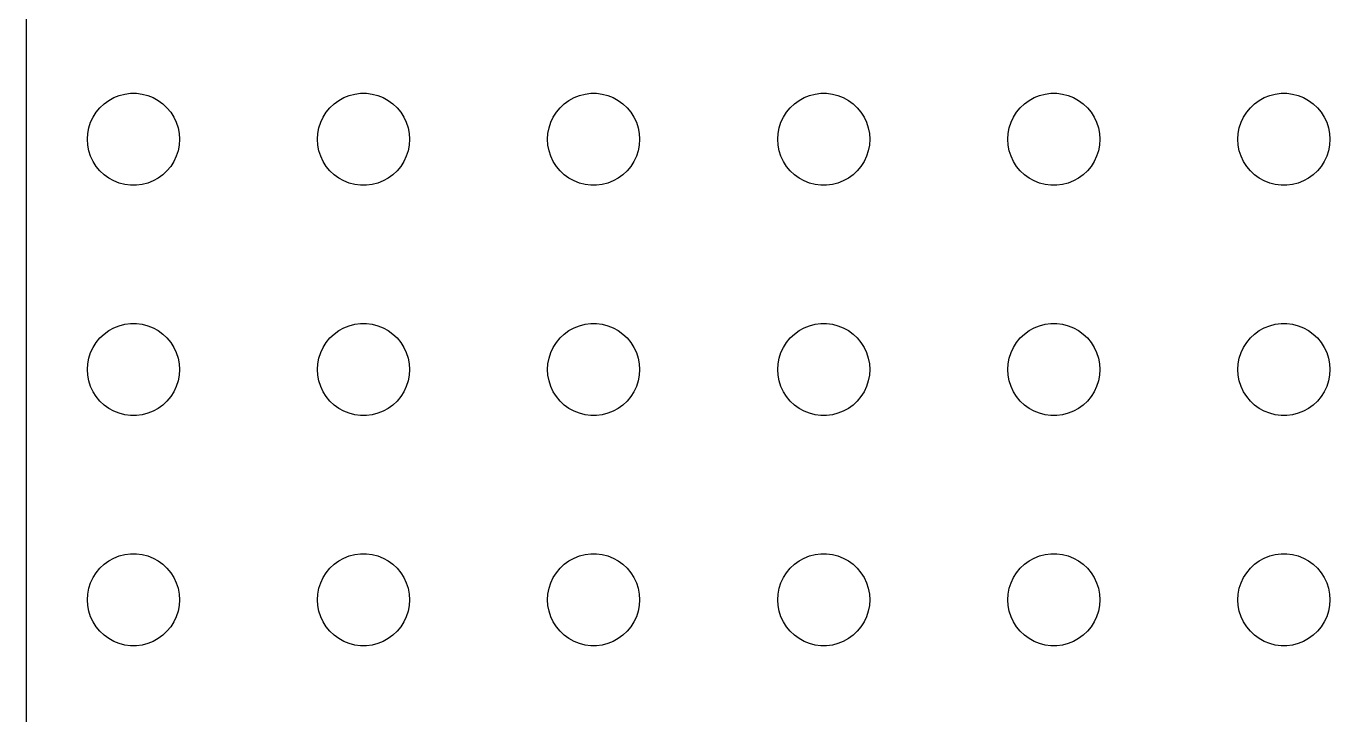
# Model space of a CAD drawing. Header units: metres. Extents: x -90 to 90, y -90 to 90.
# Drawn here: x -89.75 to -47.25, y 0 to 22.44 of the extents above; entities that cross this region are included whole.
import ezdxf

# ---------------------------------------------------------------- set-up
doc = ezdxf.new("R2010")
doc.units = ezdxf.units.M

msp = doc.modelspace()

# ---------------------------------------------------------------- linework, layer by layer
for p, q in [((-89.75, 87.25), (-89.75, -87.25)), ((-87.2061, 19.9058), (-87.0537, 20.0165)), ((-87.0537, 20.0165), (-86.8887, 20.1072)), ((-86.8887, 20.1072), (-86.7135, 20.1766)), ((-86.7135, 20.1766), (-86.5311, 20.2234)), ((-86.5311, 20.2234), (-86.3442, 20.247)), ((-86.3442, 20.247), (-86.1558, 20.247)), ((-86.1558, 20.247), (-85.9689, 20.2234)), ((-85.9689, 20.2234), (-85.7865, 20.1766)), ((-85.7865, 20.1766), (-85.6113, 20.1072)), ((-85.6113, 20.1072), (-85.4463, 20.0165)), ((-85.4463, 20.0165), (-85.2939, 19.9058)), ((-79.7061, 19.9058), (-79.5537, 20.0165)), ((-79.5537, 20.0165), (-79.3887, 20.1072)), ((-79.3887, 20.1072), (-79.2135, 20.1766)), ((-79.2135, 20.1766), (-79.0311, 20.2234)), ((-79.0311, 20.2234), (-78.8442, 20.247)), ((-78.8442, 20.247), (-78.6558, 20.247)), ((-78.6558, 20.247), (-78.4689, 20.2234)), ((-78.4689, 20.2234), (-78.2865, 20.1766)), ((-78.2865, 20.1766), (-78.1113, 20.1072)), ((-78.1113, 20.1072), (-77.9463, 20.0165)), ((-77.9463, 20.0165), (-77.7939, 19.9058)), ((-72.2061, 19.9058), (-72.0537, 20.0165)), ((-72.0537, 20.0165), (-71.8887, 20.1072)), ((-71.8887, 20.1072), (-71.7135, 20.1766)), ((-71.7135, 20.1766), (-71.5311, 20.2234)), ((-71.5311, 20.2234), (-71.3442, 20.247)), ((-71.3442, 20.247), (-71.1558, 20.247)), ((-71.1558, 20.247), (-70.9689, 20.2234)), ((-70.9689, 20.2234), (-70.7865, 20.1766)), ((-70.7865, 20.1766), (-70.6113, 20.1072)), ((-70.6113, 20.1072), (-70.4463, 20.0165)), ((-70.4463, 20.0165), (-70.2939, 19.9058)), ((-64.7061, 19.9058), (-64.5537, 20.0165)), ((-64.5537, 20.0165), (-64.3887, 20.1072)), ((-64.3887, 20.1072), (-64.2135, 20.1766)), ((-64.2135, 20.1766), (-64.0311, 20.2234)), ((-64.0311, 20.2234), (-63.8442, 20.247)), ((-63.8442, 20.247), (-63.6558, 20.247)), ((-63.6558, 20.247), (-63.4689, 20.2234)), ((-63.4689, 20.2234), (-63.2865, 20.1766)), ((-63.2865, 20.1766), (-63.1113, 20.1072)), ((-63.1113, 20.1072), (-62.9463, 20.0165)), ((-62.9463, 20.0165), (-62.7939, 19.9058)), ((-57.2061, 19.9058), (-57.0537, 20.0165)), ((-57.0537, 20.0165), (-56.8887, 20.1072)), ((-56.8887, 20.1072), (-56.7135, 20.1766)), ((-56.7135, 20.1766), (-56.5311, 20.2234)), ((-56.5311, 20.2234), (-56.3442, 20.247)), ((-56.3442, 20.247), (-56.1558, 20.247)), ((-56.1558, 20.247), (-55.9689, 20.2234)), ((-55.9689, 20.2234), (-55.7865, 20.1766)), ((-55.7865, 20.1766), (-55.6113, 20.1072)), ((-55.6113, 20.1072), (-55.4463, 20.0165)), ((-55.4463, 20.0165), (-55.2939, 19.9058)), ((-49.7061, 19.9058), (-49.5537, 20.0165)), ((-49.5537, 20.0165), (-49.3887, 20.1072)), ((-49.3887, 20.1072), (-49.2135, 20.1766)), ((-49.2135, 20.1766), (-49.0311, 20.2234)), ((-49.0311, 20.2234), (-48.8442, 20.247)), ((-48.8442, 20.247), (-48.6558, 20.247)), ((-48.6558, 20.247), (-48.4689, 20.2234)), ((-48.4689, 20.2234), (-48.2865, 20.1766)), ((-48.2865, 20.1766), (-48.1113, 20.1072)), ((-48.1113, 20.1072), (-47.9463, 20.0165)), ((-47.9463, 20.0165), (-47.7939, 19.9058)), ((-87.5645, 19.4726), (-87.4635, 19.6317)), ((-87.4635, 19.6317), (-87.3434, 19.7768)), ((-87.3434, 19.7768), (-87.2061, 19.9058)), ((-85.2939, 19.9058), (-85.1565, 19.7768)), ((-85.1565, 19.7768), (-85.0365, 19.6317)), ((-85.0365, 19.6317), (-84.9355, 19.4726)), ((-80.0645, 19.4726), (-79.9635, 19.6317)), ((-79.9635, 19.6317), (-79.8434, 19.7768)), ((-79.8434, 19.7768), (-79.7061, 19.9058)), ((-77.7939, 19.9058), (-77.6565, 19.7768)), ((-77.6565, 19.7768), (-77.5365, 19.6317)), ((-77.5365, 19.6317), (-77.4355, 19.4726)), ((-72.5645, 19.4726), (-72.4635, 19.6317)), ((-72.4635, 19.6317), (-72.3434, 19.7768)), ((-72.3434, 19.7768), (-72.2061, 19.9058)), ((-70.2939, 19.9058), (-70.1565, 19.7768)), ((-70.1565, 19.7768), (-70.0365, 19.6317)), ((-70.0365, 19.6317), (-69.9355, 19.4726)), ((-65.0645, 19.4726), (-64.9635, 19.6317)), ((-64.9635, 19.6317), (-64.8434, 19.7768)), ((-64.8434, 19.7768), (-64.7061, 19.9058)), ((-62.7939, 19.9058), (-62.6565, 19.7768)), ((-62.6565, 19.7768), (-62.5365, 19.6317)), ((-62.5365, 19.6317), (-62.4355, 19.4726)), ((-57.5645, 19.4726), (-57.4635, 19.6317)), ((-57.4635, 19.6317), (-57.3434, 19.7768)), ((-57.3434, 19.7768), (-57.2061, 19.9058)), ((-55.2939, 19.9058), (-55.1565, 19.7768)), ((-55.1565, 19.7768), (-55.0365, 19.6317)), ((-55.0365, 19.6317), (-54.9355, 19.4726)), ((-50.0645, 19.4726), (-49.9635, 19.6317)), ((-49.9635, 19.6317), (-49.8434, 19.7768)), ((-49.8434, 19.7768), (-49.7061, 19.9058)), ((-47.7939, 19.9058), (-47.6565, 19.7768)), ((-47.6565, 19.7768), (-47.5365, 19.6317)), ((-47.5365, 19.6317), (-47.4355, 19.4726)), ((-87.7029, 19.123), (-87.6447, 19.3022)), ((-87.6447, 19.3022), (-87.5645, 19.4726)), ((-84.9355, 19.4726), (-84.8553, 19.3022)), ((-84.8553, 19.3022), (-84.7971, 19.123)), ((-80.2029, 19.123), (-80.1447, 19.3022)), ((-80.1447, 19.3022), (-80.0645, 19.4726)), ((-77.4355, 19.4726), (-77.3553, 19.3022)), ((-77.3553, 19.3022), (-77.2971, 19.123)), ((-72.7029, 19.123), (-72.6447, 19.3022)), ((-72.6447, 19.3022), (-72.5645, 19.4726)), ((-69.9355, 19.4726), (-69.8553, 19.3022)), ((-69.8553, 19.3022), (-69.7971, 19.123)), ((-65.2029, 19.123), (-65.1447, 19.3022)), ((-65.1447, 19.3022), (-65.0645, 19.4726)), ((-62.4355, 19.4726), (-62.3553, 19.3022)), ((-62.3553, 19.3022), (-62.2971, 19.123)), ((-57.7029, 19.123), (-57.6447, 19.3022)), ((-57.6447, 19.3022), (-57.5645, 19.4726)), ((-54.9355, 19.4726), (-54.8553, 19.3022)), ((-54.8553, 19.3022), (-54.7971, 19.123)), ((-50.2029, 19.123), (-50.1447, 19.3022)), ((-50.1447, 19.3022), (-50.0645, 19.4726)), ((-47.4355, 19.4726), (-47.3553, 19.3022)), ((-47.3553, 19.3022), (-47.2971, 19.123)), ((-87.75, 18.75), (-87.7382, 18.938)), ((-87.7382, 18.562), (-87.75, 18.75)), ((-87.7382, 18.938), (-87.7029, 19.123)), ((-84.7971, 19.123), (-84.7618, 18.938)), ((-84.7618, 18.938), (-84.75, 18.75)), ((-84.75, 18.75), (-84.7618, 18.562)), ((-80.25, 18.75), (-80.2382, 18.938)), ((-80.2382, 18.562), (-80.25, 18.75)), ((-80.2382, 18.938), (-80.2029, 19.123)), ((-77.2971, 19.123), (-77.2618, 18.938)), ((-77.2618, 18.938), (-77.25, 18.75)), ((-77.25, 18.75), (-77.2618, 18.562)), ((-72.75, 18.75), (-72.7382, 18.938)), ((-72.7382, 18.562), (-72.75, 18.75)), ((-72.7382, 18.938), (-72.7029, 19.123)), ((-69.7971, 19.123), (-69.7618, 18.938)), ((-69.7618, 18.938), (-69.75, 18.75)), ((-69.75, 18.75), (-69.7618, 18.562)), ((-65.25, 18.75), (-65.2382, 18.938)), ((-65.2382, 18.562), (-65.25, 18.75)), ((-65.2382, 18.938), (-65.2029, 19.123)), ((-62.2971, 19.123), (-62.2618, 18.938)), ((-62.2618, 18.938), (-62.25, 18.75)), ((-62.25, 18.75), (-62.2618, 18.562)), ((-57.75, 18.75), (-57.7382, 18.938)), ((-57.7382, 18.562), (-57.75, 18.75)), ((-57.7382, 18.938), (-57.7029, 19.123)), ((-54.7971, 19.123), (-54.7618, 18.938)), ((-54.7618, 18.938), (-54.75, 18.75)), ((-54.75, 18.75), (-54.7618, 18.562)), ((-50.25, 18.75), (-50.2382, 18.938)), ((-50.2382, 18.562), (-50.25, 18.75)), ((-50.2382, 18.938), (-50.2029, 19.123)), ((-47.2971, 19.123), (-47.2618, 18.938)), ((-47.2618, 18.938), (-47.25, 18.75)), ((-47.25, 18.75), (-47.2618, 18.562)), ((-87.7029, 18.377), (-87.7382, 18.562)), ((-87.6447, 18.1978), (-87.7029, 18.377)), ((-84.7971, 18.377), (-84.8553, 18.1978)), ((-84.7618, 18.562), (-84.7971, 18.377)), ((-80.2029, 18.377), (-80.2382, 18.562)), ((-80.1447, 18.1978), (-80.2029, 18.377)), ((-77.2971, 18.377), (-77.3553, 18.1978)), ((-77.2618, 18.562), (-77.2971, 18.377)), ((-72.7029, 18.377), (-72.7382, 18.562)), ((-72.6447, 18.1978), (-72.7029, 18.377)), ((-69.7971, 18.377), (-69.8553, 18.1978)), ((-69.7618, 18.562), (-69.7971, 18.377)), ((-65.2029, 18.377), (-65.2382, 18.562)), ((-65.1447, 18.1978), (-65.2029, 18.377)), ((-62.2971, 18.377), (-62.3553, 18.1978)), ((-62.2618, 18.562), (-62.2971, 18.377)), ((-57.7029, 18.377), (-57.7382, 18.562)), ((-57.6447, 18.1978), (-57.7029, 18.377)), ((-54.7971, 18.377), (-54.8553, 18.1978)), ((-54.7618, 18.562), (-54.7971, 18.377)), ((-50.2029, 18.377), (-50.2382, 18.562)), ((-50.1447, 18.1978), (-50.2029, 18.377)), ((-47.2971, 18.377), (-47.3553, 18.1978)), ((-47.2618, 18.562), (-47.2971, 18.377)), ((-87.5645, 18.0274), (-87.6447, 18.1978)), ((-87.4635, 17.8683), (-87.5645, 18.0274)), ((-87.3434, 17.7232), (-87.4635, 17.8683)), ((-85.0365, 17.8683), (-85.1565, 17.7232)), ((-84.9355, 18.0274), (-85.0365, 17.8683)), ((-84.8553, 18.1978), (-84.9355, 18.0274)), ((-80.0645, 18.0274), (-80.1447, 18.1978)), ((-79.9635, 17.8683), (-80.0645, 18.0274)), ((-79.8434, 17.7232), (-79.9635, 17.8683)), ((-77.5365, 17.8683), (-77.6565, 17.7232)), ((-77.4355, 18.0274), (-77.5365, 17.8683)), ((-77.3553, 18.1978), (-77.4355, 18.0274)), ((-72.5645, 18.0274), (-72.6447, 18.1978)), ((-72.4635, 17.8683), (-72.5645, 18.0274)), ((-72.3434, 17.7232), (-72.4635, 17.8683)), ((-70.0365, 17.8683), (-70.1565, 17.7232)), ((-69.9355, 18.0274), (-70.0365, 17.8683)), ((-69.8553, 18.1978), (-69.9355, 18.0274)), ((-65.0645, 18.0274), (-65.1447, 18.1978)), ((-64.9635, 17.8683), (-65.0645, 18.0274)), ((-64.8434, 17.7232), (-64.9635, 17.8683)), ((-62.5365, 17.8683), (-62.6565, 17.7232)), ((-62.4355, 18.0274), (-62.5365, 17.8683)), ((-62.3553, 18.1978), (-62.4355, 18.0274)), ((-57.5645, 18.0274), (-57.6447, 18.1978)), ((-57.4635, 17.8683), (-57.5645, 18.0274)), ((-57.3434, 17.7232), (-57.4635, 17.8683)), ((-55.0365, 17.8683), (-55.1565, 17.7232)), ((-54.9355, 18.0274), (-55.0365, 17.8683)), ((-54.8553, 18.1978), (-54.9355, 18.0274)), ((-50.0645, 18.0274), (-50.1447, 18.1978)), ((-49.9635, 17.8683), (-50.0645, 18.0274)), ((-49.8434, 17.7232), (-49.9635, 17.8683)), ((-47.5365, 17.8683), (-47.6565, 17.7232)), ((-47.4355, 18.0274), (-47.5365, 17.8683)), ((-47.3553, 18.1978), (-47.4355, 18.0274)), ((-87.2061, 17.5942), (-87.3434, 17.7232)), ((-87.0537, 17.4835), (-87.2061, 17.5942)), ((-86.8887, 17.3927), (-87.0537, 17.4835)), ((-85.4463, 17.4835), (-85.6113, 17.3927)), ((-85.2939, 17.5942), (-85.4463, 17.4835)), ((-85.1565, 17.7232), (-85.2939, 17.5942)), ((-79.7061, 17.5942), (-79.8434, 17.7232)), ((-79.5537, 17.4835), (-79.7061, 17.5942)), ((-79.3887, 17.3927), (-79.5537, 17.4835)), ((-77.9463, 17.4835), (-78.1113, 17.3927)), ((-77.7939, 17.5942), (-77.9463, 17.4835)), ((-77.6565, 17.7232), (-77.7939, 17.5942)), ((-72.2061, 17.5942), (-72.3434, 17.7232)), ((-72.0537, 17.4835), (-72.2061, 17.5942)), ((-71.8887, 17.3927), (-72.0537, 17.4835)), ((-70.4463, 17.4835), (-70.6113, 17.3927)), ((-70.2939, 17.5942), (-70.4463, 17.4835)), ((-70.1565, 17.7232), (-70.2939, 17.5942)), ((-64.7061, 17.5942), (-64.8434, 17.7232)), ((-64.5537, 17.4835), (-64.7061, 17.5942)), ((-64.3887, 17.3927), (-64.5537, 17.4835)), ((-62.9463, 17.4835), (-63.1113, 17.3927)), ((-62.7939, 17.5942), (-62.9463, 17.4835)), ((-62.6565, 17.7232), (-62.7939, 17.5942)), ((-57.2061, 17.5942), (-57.3434, 17.7232)), ((-57.0537, 17.4835), (-57.2061, 17.5942)), ((-56.8887, 17.3927), (-57.0537, 17.4835)), ((-55.4463, 17.4835), (-55.6113, 17.3927)), ((-55.2939, 17.5942), (-55.4463, 17.4835)), ((-55.1565, 17.7232), (-55.2939, 17.5942)), ((-49.7061, 17.5942), (-49.8434, 17.7232)), ((-49.5537, 17.4835), (-49.7061, 17.5942)), ((-49.3887, 17.3927), (-49.5537, 17.4835)), ((-47.9463, 17.4835), (-48.1113, 17.3927)), ((-47.7939, 17.5942), (-47.9463, 17.4835)), ((-47.6565, 17.7232), (-47.7939, 17.5942)), ((-86.7135, 17.3234), (-86.8887, 17.3927)), ((-86.5311, 17.2766), (-86.7135, 17.3234)), ((-86.3442, 17.253), (-86.5311, 17.2766)), ((-86.1558, 17.253), (-86.3442, 17.253)), ((-85.9689, 17.2766), (-86.1558, 17.253)), ((-85.7865, 17.3234), (-85.9689, 17.2766)), ((-85.6113, 17.3927), (-85.7865, 17.3234)), ((-79.2135, 17.3234), (-79.3887, 17.3927)), ((-79.0311, 17.2766), (-79.2135, 17.3234)), ((-78.8442, 17.253), (-79.0311, 17.2766)), ((-78.6558, 17.253), (-78.8442, 17.253)), ((-78.4689, 17.2766), (-78.6558, 17.253)), ((-78.2865, 17.3234), (-78.4689, 17.2766)), ((-78.1113, 17.3927), (-78.2865, 17.3234)), ((-71.7135, 17.3234), (-71.8887, 17.3927)), ((-71.5311, 17.2766), (-71.7135, 17.3234)), ((-71.3442, 17.253), (-71.5311, 17.2766)), ((-71.1558, 17.253), (-71.3442, 17.253)), ((-70.9689, 17.2766), (-71.1558, 17.253)), ((-70.7865, 17.3234), (-70.9689, 17.2766)), ((-70.6113, 17.3927), (-70.7865, 17.3234)), ((-64.2135, 17.3234), (-64.3887, 17.3927)), ((-64.0311, 17.2766), (-64.2135, 17.3234)), ((-63.8442, 17.253), (-64.0311, 17.2766)), ((-63.6558, 17.253), (-63.8442, 17.253)), ((-63.4689, 17.2766), (-63.6558, 17.253)), ((-63.2865, 17.3234), (-63.4689, 17.2766)), ((-63.1113, 17.3927), (-63.2865, 17.3234)), ((-56.7135, 17.3234), (-56.8887, 17.3927)), ((-56.5311, 17.2766), (-56.7135, 17.3234)), ((-56.3442, 17.253), (-56.5311, 17.2766)), ((-56.1558, 17.253), (-56.3442, 17.253)), ((-55.9689, 17.2766), (-56.1558, 17.253)), ((-55.7865, 17.3234), (-55.9689, 17.2766)), ((-55.6113, 17.3927), (-55.7865, 17.3234)), ((-49.2135, 17.3234), (-49.3887, 17.3927)), ((-49.0311, 17.2766), (-49.2135, 17.3234)), ((-48.8442, 17.253), (-49.0311, 17.2766)), ((-48.6558, 17.253), (-48.8442, 17.253)), ((-48.4689, 17.2766), (-48.6558, 17.253)), ((-48.2865, 17.3234), (-48.4689, 17.2766)), ((-48.1113, 17.3927), (-48.2865, 17.3234)), ((-87.3434, 12.2768), (-87.2061, 12.4058)), ((-87.2061, 12.4058), (-87.0537, 12.5165)), ((-87.0537, 12.5165), (-86.8887, 12.6072)), ((-86.8887, 12.6072), (-86.7135, 12.6766)), ((-86.7135, 12.6766), (-86.5311, 12.7234)), ((-86.5311, 12.7234), (-86.3442, 12.747)), ((-86.3442, 12.747), (-86.1558, 12.747)), ((-86.1558, 12.747), (-85.9689, 12.7234)), ((-85.9689, 12.7234), (-85.7865, 12.6766)), ((-85.7865, 12.6766), (-85.6113, 12.6072)), ((-85.6113, 12.6072), (-85.4463, 12.5165)), ((-85.4463, 12.5165), (-85.2939, 12.4058)), ((-85.2939, 12.4058), (-85.1565, 12.2768)), ((-79.8434, 12.2768), (-79.7061, 12.4058)), ((-79.7061, 12.4058), (-79.5537, 12.5165)), ((-79.5537, 12.5165), (-79.3887, 12.6072)), ((-79.3887, 12.6072), (-79.2135, 12.6766)), ((-79.2135, 12.6766), (-79.0311, 12.7234)), ((-79.0311, 12.7234), (-78.8442, 12.747)), ((-78.8442, 12.747), (-78.6558, 12.747)), ((-78.6558, 12.747), (-78.4689, 12.7234)), ((-78.4689, 12.7234), (-78.2865, 12.6766)), ((-78.2865, 12.6766), (-78.1113, 12.6072)), ((-78.1113, 12.6072), (-77.9463, 12.5165)), ((-77.9463, 12.5165), (-77.7939, 12.4058)), ((-77.7939, 12.4058), (-77.6565, 12.2768)), ((-72.3434, 12.2768), (-72.2061, 12.4058)), ((-72.2061, 12.4058), (-72.0537, 12.5165)), ((-72.0537, 12.5165), (-71.8887, 12.6072)), ((-71.8887, 12.6072), (-71.7135, 12.6766)), ((-71.7135, 12.6766), (-71.5311, 12.7234)), ((-71.5311, 12.7234), (-71.3442, 12.747)), ((-71.3442, 12.747), (-71.1558, 12.747)), ((-71.1558, 12.747), (-70.9689, 12.7234)), ((-70.9689, 12.7234), (-70.7865, 12.6766)), ((-70.7865, 12.6766), (-70.6113, 12.6072)), ((-70.6113, 12.6072), (-70.4463, 12.5165)), ((-70.4463, 12.5165), (-70.2939, 12.4058)), ((-70.2939, 12.4058), (-70.1565, 12.2768)), ((-64.8434, 12.2768), (-64.7061, 12.4058)), ((-64.7061, 12.4058), (-64.5537, 12.5165)), ((-64.5537, 12.5165), (-64.3887, 12.6072)), ((-64.3887, 12.6072), (-64.2135, 12.6766)), ((-64.2135, 12.6766), (-64.0311, 12.7234)), ((-64.0311, 12.7234), (-63.8442, 12.747)), ((-63.8442, 12.747), (-63.6558, 12.747)), ((-63.6558, 12.747), (-63.4689, 12.7234)), ((-63.4689, 12.7234), (-63.2865, 12.6766)), ((-63.2865, 12.6766), (-63.1113, 12.6072)), ((-63.1113, 12.6072), (-62.9463, 12.5165)), ((-62.9463, 12.5165), (-62.7939, 12.4058)), ((-62.7939, 12.4058), (-62.6565, 12.2768)), ((-57.3434, 12.2768), (-57.2061, 12.4058)), ((-57.2061, 12.4058), (-57.0537, 12.5165)), ((-57.0537, 12.5165), (-56.8887, 12.6072)), ((-56.8887, 12.6072), (-56.7135, 12.6766)), ((-56.7135, 12.6766), (-56.5311, 12.7234)), ((-56.5311, 12.7234), (-56.3442, 12.747)), ((-56.3442, 12.747), (-56.1558, 12.747)), ((-56.1558, 12.747), (-55.9689, 12.7234)), ((-55.9689, 12.7234), (-55.7865, 12.6766)), ((-55.7865, 12.6766), (-55.6113, 12.6072)), ((-55.6113, 12.6072), (-55.4463, 12.5165)), ((-55.4463, 12.5165), (-55.2939, 12.4058)), ((-55.2939, 12.4058), (-55.1565, 12.2768)), ((-49.8434, 12.2768), (-49.7061, 12.4058)), ((-49.7061, 12.4058), (-49.5537, 12.5165)), ((-49.5537, 12.5165), (-49.3887, 12.6072)), ((-49.3887, 12.6072), (-49.2135, 12.6766)), ((-49.2135, 12.6766), (-49.0311, 12.7234)), ((-49.0311, 12.7234), (-48.8442, 12.747)), ((-48.8442, 12.747), (-48.6558, 12.747)), ((-48.6558, 12.747), (-48.4689, 12.7234)), ((-48.4689, 12.7234), (-48.2865, 12.6766)), ((-48.2865, 12.6766), (-48.1113, 12.6072)), ((-48.1113, 12.6072), (-47.9463, 12.5165)), ((-47.9463, 12.5165), (-47.7939, 12.4058)), ((-47.7939, 12.4058), (-47.6565, 12.2768)), ((-87.6447, 11.8022), (-87.5645, 11.9726)), ((-87.5645, 11.9726), (-87.4635, 12.1317)), ((-87.4635, 12.1317), (-87.3434, 12.2768)), ((-85.1565, 12.2768), (-85.0365, 12.1317)), ((-85.0365, 12.1317), (-84.9355, 11.9726)), ((-84.9355, 11.9726), (-84.8553, 11.8022)), ((-80.1447, 11.8022), (-80.0645, 11.9726)), ((-80.0645, 11.9726), (-79.9635, 12.1317)), ((-79.9635, 12.1317), (-79.8434, 12.2768)), ((-77.6565, 12.2768), (-77.5365, 12.1317)), ((-77.5365, 12.1317), (-77.4355, 11.9726)), ((-77.4355, 11.9726), (-77.3553, 11.8022)), ((-72.6447, 11.8022), (-72.5645, 11.9726)), ((-72.5645, 11.9726), (-72.4635, 12.1317)), ((-72.4635, 12.1317), (-72.3434, 12.2768)), ((-70.1565, 12.2768), (-70.0365, 12.1317)), ((-70.0365, 12.1317), (-69.9355, 11.9726)), ((-69.9355, 11.9726), (-69.8553, 11.8022)), ((-65.1447, 11.8022), (-65.0645, 11.9726)), ((-65.0645, 11.9726), (-64.9635, 12.1317)), ((-64.9635, 12.1317), (-64.8434, 12.2768)), ((-62.6565, 12.2768), (-62.5365, 12.1317)), ((-62.5365, 12.1317), (-62.4355, 11.9726)), ((-62.4355, 11.9726), (-62.3553, 11.8022)), ((-57.6447, 11.8022), (-57.5645, 11.9726)), ((-57.5645, 11.9726), (-57.4635, 12.1317)), ((-57.4635, 12.1317), (-57.3434, 12.2768)), ((-55.1565, 12.2768), (-55.0365, 12.1317)), ((-55.0365, 12.1317), (-54.9355, 11.9726)), ((-54.9355, 11.9726), (-54.8553, 11.8022)), ((-50.1447, 11.8022), (-50.0645, 11.9726)), ((-50.0645, 11.9726), (-49.9635, 12.1317)), ((-49.9635, 12.1317), (-49.8434, 12.2768)), ((-47.6565, 12.2768), (-47.5365, 12.1317)), ((-47.5365, 12.1317), (-47.4355, 11.9726)), ((-47.4355, 11.9726), (-47.3553, 11.8022)), ((-87.7382, 11.438), (-87.7029, 11.623)), ((-87.7029, 11.623), (-87.6447, 11.8022)), ((-84.8553, 11.8022), (-84.7971, 11.623)), ((-84.7971, 11.623), (-84.7618, 11.438)), ((-80.2382, 11.438), (-80.2029, 11.623)), ((-80.2029, 11.623), (-80.1447, 11.8022)), ((-77.3553, 11.8022), (-77.2971, 11.623)), ((-77.2971, 11.623), (-77.2618, 11.438)), ((-72.7382, 11.438), (-72.7029, 11.623)), ((-72.7029, 11.623), (-72.6447, 11.8022)), ((-69.8553, 11.8022), (-69.7971, 11.623)), ((-69.7971, 11.623), (-69.7618, 11.438)), ((-65.2382, 11.438), (-65.2029, 11.623)), ((-65.2029, 11.623), (-65.1447, 11.8022)), ((-62.3553, 11.8022), (-62.2971, 11.623)), ((-62.2971, 11.623), (-62.2618, 11.438)), ((-57.7382, 11.438), (-57.7029, 11.623)), ((-57.7029, 11.623), (-57.6447, 11.8022)), ((-54.8553, 11.8022), (-54.7971, 11.623)), ((-54.7971, 11.623), (-54.7618, 11.438)), ((-50.2382, 11.438), (-50.2029, 11.623)), ((-50.2029, 11.623), (-50.1447, 11.8022)), ((-47.3553, 11.8022), (-47.2971, 11.623)), ((-47.2971, 11.623), (-47.2618, 11.438)), ((-87.75, 11.25), (-87.7382, 11.438)), ((-87.7382, 11.062), (-87.75, 11.25)), ((-87.7029, 10.877), (-87.7382, 11.062)), ((-84.7618, 11.062), (-84.7971, 10.877)), ((-84.7618, 11.438), (-84.75, 11.25)), ((-84.75, 11.25), (-84.7618, 11.062)), ((-80.25, 11.25), (-80.2382, 11.438)), ((-80.2382, 11.062), (-80.25, 11.25)), ((-80.2029, 10.877), (-80.2382, 11.062)), ((-77.2618, 11.062), (-77.2971, 10.877)), ((-77.2618, 11.438), (-77.25, 11.25)), ((-77.25, 11.25), (-77.2618, 11.062)), ((-72.75, 11.25), (-72.7382, 11.438)), ((-72.7382, 11.062), (-72.75, 11.25)), ((-72.7029, 10.877), (-72.7382, 11.062)), ((-69.7618, 11.062), (-69.7971, 10.877)), ((-69.7618, 11.438), (-69.75, 11.25)), ((-69.75, 11.25), (-69.7618, 11.062)), ((-65.25, 11.25), (-65.2382, 11.438)), ((-65.2382, 11.062), (-65.25, 11.25)), ((-65.2029, 10.877), (-65.2382, 11.062)), ((-62.2618, 11.062), (-62.2971, 10.877)), ((-62.2618, 11.438), (-62.25, 11.25)), ((-62.25, 11.25), (-62.2618, 11.062)), ((-57.75, 11.25), (-57.7382, 11.438)), ((-57.7382, 11.062), (-57.75, 11.25)), ((-57.7029, 10.877), (-57.7382, 11.062)), ((-54.7618, 11.062), (-54.7971, 10.877)), ((-54.7618, 11.438), (-54.75, 11.25)), ((-54.75, 11.25), (-54.7618, 11.062)), ((-50.25, 11.25), (-50.2382, 11.438)), ((-50.2382, 11.062), (-50.25, 11.25)), ((-50.2029, 10.877), (-50.2382, 11.062)), ((-47.2618, 11.062), (-47.2971, 10.877)), ((-47.2618, 11.438), (-47.25, 11.25)), ((-47.25, 11.25), (-47.2618, 11.062)), ((-87.6447, 10.6978), (-87.7029, 10.877)), ((-87.5645, 10.5274), (-87.6447, 10.6978)), ((-84.8553, 10.6978), (-84.9355, 10.5274)), ((-84.7971, 10.877), (-84.8553, 10.6978)), ((-80.1447, 10.6978), (-80.2029, 10.877)), ((-80.0645, 10.5274), (-80.1447, 10.6978)), ((-77.3553, 10.6978), (-77.4355, 10.5274)), ((-77.2971, 10.877), (-77.3553, 10.6978)), ((-72.6447, 10.6978), (-72.7029, 10.877)), ((-72.5645, 10.5274), (-72.6447, 10.6978)), ((-69.8553, 10.6978), (-69.9355, 10.5274)), ((-69.7971, 10.877), (-69.8553, 10.6978)), ((-65.1447, 10.6978), (-65.2029, 10.877)), ((-65.0645, 10.5274), (-65.1447, 10.6978)), ((-62.3553, 10.6978), (-62.4355, 10.5274)), ((-62.2971, 10.877), (-62.3553, 10.6978)), ((-57.6447, 10.6978), (-57.7029, 10.877)), ((-57.5645, 10.5274), (-57.6447, 10.6978)), ((-54.8553, 10.6978), (-54.9355, 10.5274)), ((-54.7971, 10.877), (-54.8553, 10.6978)), ((-50.1447, 10.6978), (-50.2029, 10.877)), ((-50.0645, 10.5274), (-50.1447, 10.6978)), ((-47.3553, 10.6978), (-47.4355, 10.5274)), ((-47.2971, 10.877), (-47.3553, 10.6978)), ((-87.4635, 10.3683), (-87.5645, 10.5274)), ((-87.3434, 10.2232), (-87.4635, 10.3683)), ((-87.2061, 10.0942), (-87.3434, 10.2232)), ((-85.1565, 10.2232), (-85.2939, 10.0942)), ((-85.0365, 10.3683), (-85.1565, 10.2232)), ((-84.9355, 10.5274), (-85.0365, 10.3683)), ((-79.9635, 10.3683), (-80.0645, 10.5274)), ((-79.8434, 10.2232), (-79.9635, 10.3683)), ((-79.7061, 10.0942), (-79.8434, 10.2232)), ((-77.6565, 10.2232), (-77.7939, 10.0942)), ((-77.5365, 10.3683), (-77.6565, 10.2232)), ((-77.4355, 10.5274), (-77.5365, 10.3683)), ((-72.4635, 10.3683), (-72.5645, 10.5274)), ((-72.3434, 10.2232), (-72.4635, 10.3683)), ((-72.2061, 10.0942), (-72.3434, 10.2232)), ((-70.1565, 10.2232), (-70.2939, 10.0942)), ((-70.0365, 10.3683), (-70.1565, 10.2232)), ((-69.9355, 10.5274), (-70.0365, 10.3683)), ((-64.9635, 10.3683), (-65.0645, 10.5274)), ((-64.8434, 10.2232), (-64.9635, 10.3683)), ((-64.7061, 10.0942), (-64.8434, 10.2232)), ((-62.6565, 10.2232), (-62.7939, 10.0942)), ((-62.5365, 10.3683), (-62.6565, 10.2232)), ((-62.4355, 10.5274), (-62.5365, 10.3683)), ((-57.4635, 10.3683), (-57.5645, 10.5274)), ((-57.3434, 10.2232), (-57.4635, 10.3683)), ((-57.2061, 10.0942), (-57.3434, 10.2232)), ((-55.1565, 10.2232), (-55.2939, 10.0942)), ((-55.0365, 10.3683), (-55.1565, 10.2232)), ((-54.9355, 10.5274), (-55.0365, 10.3683)), ((-49.9635, 10.3683), (-50.0645, 10.5274)), ((-49.8434, 10.2232), (-49.9635, 10.3683)), ((-49.7061, 10.0942), (-49.8434, 10.2232)), ((-47.6565, 10.2232), (-47.7939, 10.0942)), ((-47.5365, 10.3683), (-47.6565, 10.2232)), ((-47.4355, 10.5274), (-47.5365, 10.3683)), ((-87.0537, 9.98351), (-87.2061, 10.0942)), ((-86.8887, 9.89275), (-87.0537, 9.98351)), ((-86.7135, 9.82341), (-86.8887, 9.89275)), ((-86.5311, 9.77657), (-86.7135, 9.82341)), ((-86.3442, 9.75294), (-86.5311, 9.77657)), ((-85.9689, 9.77657), (-86.1558, 9.75294)), ((-85.7865, 9.82341), (-85.9689, 9.77657)), ((-85.6113, 9.89275), (-85.7865, 9.82341)), ((-85.4463, 9.98351), (-85.6113, 9.89275)), ((-85.2939, 10.0942), (-85.4463, 9.98351)), ((-79.5537, 9.98351), (-79.7061, 10.0942)), ((-79.3887, 9.89275), (-79.5537, 9.98351)), ((-79.2135, 9.82341), (-79.3887, 9.89275)), ((-79.0311, 9.77657), (-79.2135, 9.82341)), ((-78.8442, 9.75294), (-79.0311, 9.77657)), ((-78.4689, 9.77657), (-78.6558, 9.75294)), ((-78.2865, 9.82341), (-78.4689, 9.77657)), ((-78.1113, 9.89275), (-78.2865, 9.82341)), ((-77.9463, 9.98351), (-78.1113, 9.89275)), ((-77.7939, 10.0942), (-77.9463, 9.98351)), ((-72.0537, 9.98351), (-72.2061, 10.0942)), ((-71.8887, 9.89275), (-72.0537, 9.98351)), ((-71.7135, 9.82341), (-71.8887, 9.89275)), ((-71.5311, 9.77657), (-71.7135, 9.82341)), ((-71.3442, 9.75294), (-71.5311, 9.77657)), ((-70.9689, 9.77657), (-71.1558, 9.75294)), ((-70.7865, 9.82341), (-70.9689, 9.77657)), ((-70.6113, 9.89275), (-70.7865, 9.82341)), ((-70.4463, 9.98351), (-70.6113, 9.89275)), ((-70.2939, 10.0942), (-70.4463, 9.98351)), ((-64.5537, 9.98351), (-64.7061, 10.0942)), ((-64.3887, 9.89275), (-64.5537, 9.98351)), ((-64.2135, 9.82341), (-64.3887, 9.89275)), ((-64.0311, 9.77657), (-64.2135, 9.82341)), ((-63.8442, 9.75294), (-64.0311, 9.77657)), ((-63.4689, 9.77657), (-63.6558, 9.75294)), ((-63.2865, 9.82341), (-63.4689, 9.77657)), ((-63.1113, 9.89275), (-63.2865, 9.82341)), ((-62.9463, 9.98351), (-63.1113, 9.89275)), ((-62.7939, 10.0942), (-62.9463, 9.98351)), ((-57.0537, 9.98351), (-57.2061, 10.0942)), ((-56.8887, 9.89275), (-57.0537, 9.98351)), ((-56.7135, 9.82341), (-56.8887, 9.89275)), ((-56.5311, 9.77657), (-56.7135, 9.82341)), ((-56.3442, 9.75294), (-56.5311, 9.77657)), ((-55.9689, 9.77657), (-56.1558, 9.75294)), ((-55.7865, 9.82341), (-55.9689, 9.77657)), ((-55.6113, 9.89275), (-55.7865, 9.82341)), ((-55.4463, 9.98351), (-55.6113, 9.89275)), ((-55.2939, 10.0942), (-55.4463, 9.98351)), ((-49.5537, 9.98351), (-49.7061, 10.0942)), ((-49.3887, 9.89275), (-49.5537, 9.98351)), ((-49.2135, 9.82341), (-49.3887, 9.89275)), ((-49.0311, 9.77657), (-49.2135, 9.82341)), ((-48.8442, 9.75294), (-49.0311, 9.77657)), ((-48.4689, 9.77657), (-48.6558, 9.75294)), ((-48.2865, 9.82341), (-48.4689, 9.77657)), ((-48.1113, 9.89275), (-48.2865, 9.82341)), ((-47.9463, 9.98351), (-48.1113, 9.89275)), ((-47.7939, 10.0942), (-47.9463, 9.98351)), ((-86.1558, 9.75294), (-86.3442, 9.75294)), ((-78.6558, 9.75294), (-78.8442, 9.75294)), ((-71.1558, 9.75294), (-71.3442, 9.75294)), ((-63.6558, 9.75294), (-63.8442, 9.75294)), ((-56.1558, 9.75294), (-56.3442, 9.75294)), ((-48.6558, 9.75294), (-48.8442, 9.75294)), ((-87.0537, 5.01648), (-86.8887, 5.10724)), ((-86.8887, 5.10724), (-86.7135, 5.17657)), ((-86.7135, 5.17657), (-86.5311, 5.22342)), ((-86.5311, 5.22342), (-86.3442, 5.24704)), ((-86.3442, 5.24704), (-86.1558, 5.24704)), ((-86.1558, 5.24704), (-85.9689, 5.22342)), ((-85.9689, 5.22342), (-85.7865, 5.17657)), ((-85.7865, 5.17657), (-85.6113, 5.10724)), ((-85.6113, 5.10724), (-85.4463, 5.01648)), ((-79.5537, 5.01648), (-79.3887, 5.10724)), ((-79.3887, 5.10724), (-79.2135, 5.17657)), ((-79.2135, 5.17657), (-79.0311, 5.22342)), ((-79.0311, 5.22342), (-78.8442, 5.24704)), ((-78.8442, 5.24704), (-78.6558, 5.24704)), ((-78.6558, 5.24704), (-78.4689, 5.22342)), ((-78.4689, 5.22342), (-78.2865, 5.17657)), ((-78.2865, 5.17657), (-78.1113, 5.10724)), ((-78.1113, 5.10724), (-77.9463, 5.01648)), ((-72.0537, 5.01648), (-71.8887, 5.10724)), ((-71.8887, 5.10724), (-71.7135, 5.17657)), ((-71.7135, 5.17657), (-71.5311, 5.22342)), ((-71.5311, 5.22342), (-71.3442, 5.24704)), ((-71.3442, 5.24704), (-71.1558, 5.24704)), ((-71.1558, 5.24704), (-70.9689, 5.22342)), ((-70.9689, 5.22342), (-70.7865, 5.17657)), ((-70.7865, 5.17657), (-70.6113, 5.10724)), ((-70.6113, 5.10724), (-70.4463, 5.01648)), ((-64.5537, 5.01648), (-64.3887, 5.10724)), ((-64.3887, 5.10724), (-64.2135, 5.17657)), ((-64.2135, 5.17657), (-64.0311, 5.22342)), ((-64.0311, 5.22342), (-63.8442, 5.24704)), ((-63.8442, 5.24704), (-63.6558, 5.24704)), ((-63.6558, 5.24704), (-63.4689, 5.22342)), ((-63.4689, 5.22342), (-63.2865, 5.17657)), ((-63.2865, 5.17657), (-63.1113, 5.10724)), ((-63.1113, 5.10724), (-62.9463, 5.01648)), ((-57.0537, 5.01648), (-56.8887, 5.10724)), ((-56.8887, 5.10724), (-56.7135, 5.17657)), ((-56.7135, 5.17657), (-56.5311, 5.22342)), ((-56.5311, 5.22342), (-56.3442, 5.24704)), ((-56.3442, 5.24704), (-56.1558, 5.24704)), ((-56.1558, 5.24704), (-55.9689, 5.22342)), ((-55.9689, 5.22342), (-55.7865, 5.17657)), ((-55.7865, 5.17657), (-55.6113, 5.10724)), ((-55.6113, 5.10724), (-55.4463, 5.01648)), ((-49.5537, 5.01648), (-49.3887, 5.10724)), ((-49.3887, 5.10724), (-49.2135, 5.17657)), ((-49.2135, 5.17657), (-49.0311, 5.22342)), ((-49.0311, 5.22342), (-48.8442, 5.24704)), ((-48.8442, 5.24704), (-48.6558, 5.24704)), ((-48.6558, 5.24704), (-48.4689, 5.22342)), ((-48.4689, 5.22342), (-48.2865, 5.17657)), ((-48.2865, 5.17657), (-48.1113, 5.10724)), ((-48.1113, 5.10724), (-47.9463, 5.01648)), ((-87.4635, 4.63167), (-87.3434, 4.77681)), ((-87.3434, 4.77681), (-87.2061, 4.90576)), ((-87.2061, 4.90576), (-87.0537, 5.01648)), ((-85.4463, 5.01648), (-85.2939, 4.90576)), ((-85.2939, 4.90576), (-85.1565, 4.77681)), ((-85.1565, 4.77681), (-85.0365, 4.63167)), ((-79.9635, 4.63167), (-79.8434, 4.77681)), ((-79.8434, 4.77681), (-79.7061, 4.90576)), ((-79.7061, 4.90576), (-79.5537, 5.01648)), ((-77.9463, 5.01648), (-77.7939, 4.90576)), ((-77.7939, 4.90576), (-77.6565, 4.77681)), ((-77.6565, 4.77681), (-77.5365, 4.63167)), ((-72.4635, 4.63167), (-72.3434, 4.77681)), ((-72.3434, 4.77681), (-72.2061, 4.90576)), ((-72.2061, 4.90576), (-72.0537, 5.01648)), ((-70.4463, 5.01648), (-70.2939, 4.90576)), ((-70.2939, 4.90576), (-70.1565, 4.77681)), ((-70.1565, 4.77681), (-70.0365, 4.63167)), ((-64.9635, 4.63167), (-64.8434, 4.77681)), ((-64.8434, 4.77681), (-64.7061, 4.90576)), ((-64.7061, 4.90576), (-64.5537, 5.01648)), ((-62.9463, 5.01648), (-62.7939, 4.90576)), ((-62.7939, 4.90576), (-62.6565, 4.77681)), ((-62.6565, 4.77681), (-62.5365, 4.63167)), ((-57.4635, 4.63167), (-57.3434, 4.77681)), ((-57.3434, 4.77681), (-57.2061, 4.90576)), ((-57.2061, 4.90576), (-57.0537, 5.01648)), ((-55.4463, 5.01648), (-55.2939, 4.90576)), ((-55.2939, 4.90576), (-55.1565, 4.77681)), ((-55.1565, 4.77681), (-55.0365, 4.63167)), ((-49.9635, 4.63167), (-49.8434, 4.77681)), ((-49.8434, 4.77681), (-49.7061, 4.90576)), ((-49.7061, 4.90576), (-49.5537, 5.01648)), ((-47.9463, 5.01648), (-47.7939, 4.90576)), ((-47.7939, 4.90576), (-47.6565, 4.77681)), ((-47.6565, 4.77681), (-47.5365, 4.63167)), ((-87.7029, 4.12303), (-87.6447, 4.30219)), ((-87.6447, 4.30219), (-87.5645, 4.47263)), ((-87.5645, 4.47263), (-87.4635, 4.63167)), ((-85.0365, 4.63167), (-84.9355, 4.47263)), ((-84.9355, 4.47263), (-84.8553, 4.30219)), ((-84.8553, 4.30219), (-84.7971, 4.12303)), ((-80.2029, 4.12303), (-80.1447, 4.30219)), ((-80.1447, 4.30219), (-80.0645, 4.47263)), ((-80.0645, 4.47263), (-79.9635, 4.63167)), ((-77.5365, 4.63167), (-77.4355, 4.47263)), ((-77.4355, 4.47263), (-77.3553, 4.30219)), ((-77.3553, 4.30219), (-77.2971, 4.12303)), ((-72.7029, 4.12303), (-72.6447, 4.30219)), ((-72.6447, 4.30219), (-72.5645, 4.47263)), ((-72.5645, 4.47263), (-72.4635, 4.63167)), ((-70.0365, 4.63167), (-69.9355, 4.47263)), ((-69.9355, 4.47263), (-69.8553, 4.30219)), ((-69.8553, 4.30219), (-69.7971, 4.12303)), ((-65.2029, 4.12303), (-65.1447, 4.30219)), ((-65.1447, 4.30219), (-65.0645, 4.47263)), ((-65.0645, 4.47263), (-64.9635, 4.63167)), ((-62.5365, 4.63167), (-62.4355, 4.47263)), ((-62.4355, 4.47263), (-62.3553, 4.30219)), ((-62.3553, 4.30219), (-62.2971, 4.12303)), ((-57.7029, 4.12303), (-57.6447, 4.30219)), ((-57.6447, 4.30219), (-57.5645, 4.47263)), ((-57.5645, 4.47263), (-57.4635, 4.63167)), ((-55.0365, 4.63167), (-54.9355, 4.47263)), ((-54.9355, 4.47263), (-54.8553, 4.30219)), ((-54.8553, 4.30219), (-54.7971, 4.12303)), ((-50.2029, 4.12303), (-50.1447, 4.30219)), ((-50.1447, 4.30219), (-50.0645, 4.47263)), ((-50.0645, 4.47263), (-49.9635, 4.63167)), ((-47.5365, 4.63167), (-47.4355, 4.47263)), ((-47.4355, 4.47263), (-47.3553, 4.30219)), ((-47.3553, 4.30219), (-47.2971, 4.12303)), ((-87.75, 3.75), (-87.7382, 3.93799)), ((-87.7382, 3.93799), (-87.7029, 4.12303)), ((-84.7971, 4.12303), (-84.7618, 3.93799)), ((-84.7618, 3.93799), (-84.75, 3.75)), ((-80.25, 3.75), (-80.2382, 3.93799)), ((-80.2382, 3.93799), (-80.2029, 4.12303)), ((-77.2971, 4.12303), (-77.2618, 3.93799)), ((-77.2618, 3.93799), (-77.25, 3.75)), ((-72.75, 3.75), (-72.7382, 3.93799)), ((-72.7382, 3.93799), (-72.7029, 4.12303)), ((-69.7971, 4.12303), (-69.7618, 3.93799)), ((-69.7618, 3.93799), (-69.75, 3.75)), ((-65.25, 3.75), (-65.2382, 3.93799)), ((-65.2382, 3.93799), (-65.2029, 4.12303)), ((-62.2971, 4.12303), (-62.2618, 3.93799)), ((-62.2618, 3.93799), (-62.25, 3.75)), ((-57.75, 3.75), (-57.7382, 3.93799)), ((-57.7382, 3.93799), (-57.7029, 4.12303)), ((-54.7971, 4.12303), (-54.7618, 3.93799)), ((-54.7618, 3.93799), (-54.75, 3.75)), ((-50.25, 3.75), (-50.2382, 3.93799)), ((-50.2382, 3.93799), (-50.2029, 4.12303)), ((-47.2971, 4.12303), (-47.2618, 3.93799)), ((-47.2618, 3.93799), (-47.25, 3.75)), ((-87.7382, 3.562), (-87.75, 3.75)), ((-87.7029, 3.37695), (-87.7382, 3.562)), ((-84.7618, 3.562), (-84.7971, 3.37695)), ((-84.75, 3.75), (-84.7618, 3.562)), ((-80.2382, 3.562), (-80.25, 3.75)), ((-80.2029, 3.37695), (-80.2382, 3.562)), ((-77.2618, 3.562), (-77.2971, 3.37695)), ((-77.25, 3.75), (-77.2618, 3.562)), ((-72.7382, 3.562), (-72.75, 3.75)), ((-72.7029, 3.37695), (-72.7382, 3.562)), ((-69.7618, 3.562), (-69.7971, 3.37695)), ((-69.75, 3.75), (-69.7618, 3.562)), ((-65.2382, 3.562), (-65.25, 3.75)), ((-65.2029, 3.37695), (-65.2382, 3.562)), ((-62.2618, 3.562), (-62.2971, 3.37695)), ((-62.25, 3.75), (-62.2618, 3.562)), ((-57.7382, 3.562), (-57.75, 3.75)), ((-57.7029, 3.37695), (-57.7382, 3.562)), ((-54.7618, 3.562), (-54.7971, 3.37695)), ((-54.75, 3.75), (-54.7618, 3.562)), ((-50.2382, 3.562), (-50.25, 3.75)), ((-50.2029, 3.37695), (-50.2382, 3.562)), ((-47.2618, 3.562), (-47.2971, 3.37695)), ((-47.25, 3.75), (-47.2618, 3.562)), ((-87.6447, 3.1978), (-87.7029, 3.37695)), ((-87.5645, 3.02736), (-87.6447, 3.1978)), ((-87.4635, 2.86832), (-87.5645, 3.02736)), ((-84.9355, 3.02736), (-85.0365, 2.86832)), ((-84.8553, 3.1978), (-84.9355, 3.02736)), ((-84.7971, 3.37695), (-84.8553, 3.1978)), ((-80.1447, 3.1978), (-80.2029, 3.37695)), ((-80.0645, 3.02736), (-80.1447, 3.1978)), ((-79.9635, 2.86832), (-80.0645, 3.02736)), ((-77.4355, 3.02736), (-77.5365, 2.86832)), ((-77.3553, 3.1978), (-77.4355, 3.02736)), ((-77.2971, 3.37695), (-77.3553, 3.1978)), ((-72.6447, 3.1978), (-72.7029, 3.37695)), ((-72.5645, 3.02736), (-72.6447, 3.1978)), ((-72.4635, 2.86832), (-72.5645, 3.02736)), ((-69.9355, 3.02736), (-70.0365, 2.86832)), ((-69.8553, 3.1978), (-69.9355, 3.02736)), ((-69.7971, 3.37695), (-69.8553, 3.1978)), ((-65.1447, 3.1978), (-65.2029, 3.37695)), ((-65.0645, 3.02736), (-65.1447, 3.1978)), ((-64.9635, 2.86832), (-65.0645, 3.02736)), ((-62.4355, 3.02736), (-62.5365, 2.86832)), ((-62.3553, 3.1978), (-62.4355, 3.02736)), ((-62.2971, 3.37695), (-62.3553, 3.1978)), ((-57.6447, 3.1978), (-57.7029, 3.37695)), ((-57.5645, 3.02736), (-57.6447, 3.1978)), ((-57.4635, 2.86832), (-57.5645, 3.02736)), ((-54.9355, 3.02736), (-55.0365, 2.86832)), ((-54.8553, 3.1978), (-54.9355, 3.02736)), ((-54.7971, 3.37695), (-54.8553, 3.1978)), ((-50.1447, 3.1978), (-50.2029, 3.37695)), ((-50.0645, 3.02736), (-50.1447, 3.1978)), ((-49.9635, 2.86832), (-50.0645, 3.02736)), ((-47.4355, 3.02736), (-47.5365, 2.86832)), ((-47.3553, 3.1978), (-47.4355, 3.02736)), ((-47.2971, 3.37695), (-47.3553, 3.1978)), ((-87.3434, 2.72318), (-87.4635, 2.86832)), ((-87.2061, 2.59422), (-87.3434, 2.72318)), ((-87.0537, 2.48351), (-87.2061, 2.59422)), ((-85.2939, 2.59422), (-85.4463, 2.48351)), ((-85.1565, 2.72318), (-85.2939, 2.59422)), ((-85.0365, 2.86832), (-85.1565, 2.72318)), ((-79.8434, 2.72318), (-79.9635, 2.86832)), ((-79.7061, 2.59422), (-79.8434, 2.72318)), ((-79.5537, 2.48351), (-79.7061, 2.59422)), ((-77.7939, 2.59422), (-77.9463, 2.48351)), ((-77.6565, 2.72318), (-77.7939, 2.59422)), ((-77.5365, 2.86832), (-77.6565, 2.72318)), ((-72.3434, 2.72318), (-72.4635, 2.86832)), ((-72.2061, 2.59422), (-72.3434, 2.72318)), ((-72.0537, 2.48351), (-72.2061, 2.59422)), ((-70.2939, 2.59422), (-70.4463, 2.48351)), ((-70.1565, 2.72318), (-70.2939, 2.59422)), ((-70.0365, 2.86832), (-70.1565, 2.72318)), ((-64.8434, 2.72318), (-64.9635, 2.86832)), ((-64.7061, 2.59422), (-64.8434, 2.72318)), ((-64.5537, 2.48351), (-64.7061, 2.59422)), ((-62.7939, 2.59422), (-62.9463, 2.48351)), ((-62.6565, 2.72318), (-62.7939, 2.59422)), ((-62.5365, 2.86832), (-62.6565, 2.72318)), ((-57.3434, 2.72318), (-57.4635, 2.86832)), ((-57.2061, 2.59422), (-57.3434, 2.72318)), ((-57.0537, 2.48351), (-57.2061, 2.59422)), ((-55.2939, 2.59422), (-55.4463, 2.48351)), ((-55.1565, 2.72318), (-55.2939, 2.59422)), ((-55.0365, 2.86832), (-55.1565, 2.72318)), ((-49.8434, 2.72318), (-49.9635, 2.86832)), ((-49.7061, 2.59422), (-49.8434, 2.72318)), ((-49.5537, 2.48351), (-49.7061, 2.59422)), ((-47.7939, 2.59422), (-47.9463, 2.48351)), ((-47.6565, 2.72318), (-47.7939, 2.59422)), ((-47.5365, 2.86832), (-47.6565, 2.72318)), ((-86.8887, 2.39275), (-87.0537, 2.48351)), ((-86.7135, 2.32341), (-86.8887, 2.39275)), ((-86.5311, 2.27657), (-86.7135, 2.32341)), ((-86.3442, 2.25294), (-86.5311, 2.27657)), ((-86.1558, 2.25294), (-86.3442, 2.25294)), ((-85.9689, 2.27657), (-86.1558, 2.25294)), ((-85.7865, 2.32341), (-85.9689, 2.27657)), ((-85.6113, 2.39275), (-85.7865, 2.32341)), ((-85.4463, 2.48351), (-85.6113, 2.39275)), ((-79.3887, 2.39275), (-79.5537, 2.48351)), ((-79.2135, 2.32341), (-79.3887, 2.39275)), ((-79.0311, 2.27657), (-79.2135, 2.32341)), ((-78.8442, 2.25294), (-79.0311, 2.27657)), ((-78.6558, 2.25294), (-78.8442, 2.25294)), ((-78.4689, 2.27657), (-78.6558, 2.25294)), ((-78.2865, 2.32341), (-78.4689, 2.27657)), ((-78.1113, 2.39275), (-78.2865, 2.32341)), ((-77.9463, 2.48351), (-78.1113, 2.39275)), ((-71.8887, 2.39275), (-72.0537, 2.48351)), ((-71.7135, 2.32341), (-71.8887, 2.39275)), ((-71.5311, 2.27657), (-71.7135, 2.32341)), ((-71.3442, 2.25294), (-71.5311, 2.27657)), ((-71.1558, 2.25294), (-71.3442, 2.25294)), ((-70.9689, 2.27657), (-71.1558, 2.25294)), ((-70.7865, 2.32341), (-70.9689, 2.27657)), ((-70.6113, 2.39275), (-70.7865, 2.32341)), ((-70.4463, 2.48351), (-70.6113, 2.39275)), ((-64.3887, 2.39275), (-64.5537, 2.48351)), ((-64.2135, 2.32341), (-64.3887, 2.39275)), ((-64.0311, 2.27657), (-64.2135, 2.32341)), ((-63.8442, 2.25294), (-64.0311, 2.27657)), ((-63.6558, 2.25294), (-63.8442, 2.25294)), ((-63.4689, 2.27657), (-63.6558, 2.25294)), ((-63.2865, 2.32341), (-63.4689, 2.27657)), ((-63.1113, 2.39275), (-63.2865, 2.32341)), ((-62.9463, 2.48351), (-63.1113, 2.39275)), ((-56.8887, 2.39275), (-57.0537, 2.48351)), ((-56.7135, 2.32341), (-56.8887, 2.39275)), ((-56.5311, 2.27657), (-56.7135, 2.32341)), ((-56.3442, 2.25294), (-56.5311, 2.27657)), ((-56.1558, 2.25294), (-56.3442, 2.25294)), ((-55.9689, 2.27657), (-56.1558, 2.25294)), ((-55.7865, 2.32341), (-55.9689, 2.27657)), ((-55.6113, 2.39275), (-55.7865, 2.32341)), ((-55.4463, 2.48351), (-55.6113, 2.39275)), ((-49.3887, 2.39275), (-49.5537, 2.48351)), ((-49.2135, 2.32341), (-49.3887, 2.39275)), ((-49.0311, 2.27657), (-49.2135, 2.32341)), ((-48.8442, 2.25294), (-49.0311, 2.27657)), ((-48.6558, 2.25294), (-48.8442, 2.25294)), ((-48.4689, 2.27657), (-48.6558, 2.25294)), ((-48.2865, 2.32341), (-48.4689, 2.27657)), ((-48.1113, 2.39275), (-48.2865, 2.32341)), ((-47.9463, 2.48351), (-48.1113, 2.39275))]:
    msp.add_line(p, q)

doc.saveas('drawing.dxf')
